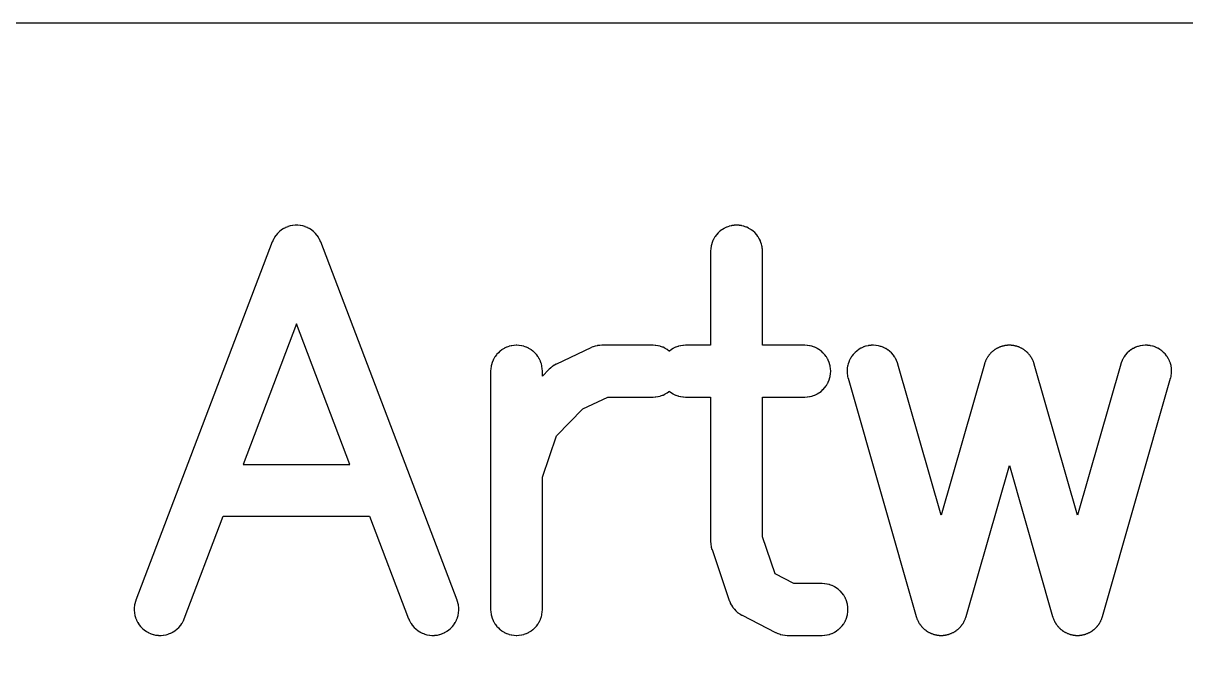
# Model space of a CAD drawing. Header units: inches. Extents: x -0.5 to 10, y -2.4 to 3.9.
# Drawn here: x 2.1384 to 2.2663, y -2.0265 to -1.9552 of the extents above; entities that cross this region are included whole.
import ezdxf

# ---------------------------------------------------------------- set-up
doc = ezdxf.new("R2010")
doc.units = ezdxf.units.IN

msp = doc.modelspace()

# ---------------------------------------------------------------- linework, layer by layer
for points in [[(1.48465, -2.18455), (3.02405, -2.18455), (3.02405, -1.95525), (1.48465, -1.95525)], [(2.160452, -2.00945), (2.176548, -2.00945), (2.180836, -2.020714), (2.180838, -2.020718), (2.180846, -2.020737), (2.180938, -2.020948), (2.180949, -2.020971), (2.18096, -2.020992), (2.181073, -2.021193), (2.181085, -2.021214), (2.181099, -2.021235), (2.181231, -2.021424), (2.181247, -2.021445), (2.181261, -2.021463), (2.181411, -2.021638), (2.181425, -2.021654), (2.181445, -2.021674), (2.181611, -2.021833), (2.18163, -2.021851), (2.181648, -2.021866), (2.181829, -2.022008), (2.181848, -2.022023), (2.181869, -2.022037), (2.182063, -2.022161), (2.182085, -2.022174), (2.182106, -2.022185), (2.182312, -2.02229), (2.182335, -2.022301), (2.182356, -2.02231), (2.182571, -2.022394), (2.182595, -2.022402), (2.182618, -2.022409), (2.18284, -2.022472), (2.182863, -2.022478), (2.182887, -2.022483), (2.183114, -2.022523), (2.183141, -2.022527), (2.183163, -2.02253), (2.183393, -2.022547), (2.183417, -2.022549), (2.183442, -2.022549), (2.183673, -2.022544), (2.183693, -2.022543), (2.183722, -2.022541), (2.183951, -2.022514), (2.183978, -2.02251), (2.183999, -2.022505), (2.184224, -2.022456), (2.184249, -2.02245), (2.184272, -2.022443), (2.184491, -2.022372), (2.184509, -2.022365), (2.184537, -2.022354), (2.184748, -2.022262), (2.184771, -2.022251), (2.184792, -2.02224), (2.184993, -2.022127), (2.185014, -2.022115), (2.185035, -2.022101), (2.185224, -2.021969), (2.185245, -2.021953), (2.185263, -2.021939), (2.185438, -2.021789), (2.185454, -2.021775), (2.185474, -2.021755), (2.185633, -2.021589), (2.185651, -2.02157), (2.185666, -2.021552), (2.185808, -2.021371), (2.185823, -2.021352), (2.185837, -2.021331), (2.185961, -2.021137), (2.185974, -2.021115), (2.185985, -2.021094), (2.18609, -2.020888), (2.186101, -2.020865), (2.18611, -2.020844), (2.186194, -2.020629), (2.186202, -2.020605), (2.186209, -2.020582), (2.186272, -2.02036), (2.186278, -2.020337), (2.186283, -2.020313), (2.186323, -2.020086), (2.186327, -2.020059), (2.18633, -2.020037), (2.186347, -2.019807), (2.186349, -2.019783), (2.186349, -2.019758), (2.186344, -2.019527), (2.186343, -2.019507), (2.186341, -2.019478), (2.186314, -2.019249), (2.18631, -2.019222), (2.186305, -2.019201), (2.186256, -2.018976), (2.18625, -2.018951), (2.186243, -2.018928), (2.186172, -2.018709), (2.186168, -2.0187), (2.186164, -2.018686), (2.171164, -1.979286), (2.17116, -1.979278), (2.171154, -1.979264), (2.171064, -1.979056), (2.171054, -1.979034), (2.171042, -1.979013), (2.170932, -1.978814), (2.170919, -1.978794), (2.170906, -1.978773), (2.170777, -1.978587), (2.170765, -1.978571), (2.170748, -1.978549), (2.170601, -1.978375), (2.170588, -1.97836), (2.170568, -1.97834), (2.170406, -1.978182), (2.170389, -1.978166), (2.17037, -1.97815), (2.170193, -1.978008), (2.170172, -1.977992), (2.170154, -1.977979), (2.169964, -1.977855), (2.169944, -1.977843), (2.169922, -1.977831), (2.169721, -1.977726), (2.169702, -1.977716), (2.169678, -1.977705), (2.169468, -1.97762), (2.169445, -1.977611), (2.169422, -1.977604), (2.169205, -1.977539), (2.169181, -1.977532), (2.169158, -1.977527), (2.168935, -1.977484), (2.168911, -1.97748), (2.168887, -1.977477), (2.168662, -1.977455), (2.168639, -1.977453), (2.168613, -1.977453), (2.168387, -1.977453), (2.168361, -1.977453), (2.168338, -1.977455), (2.168113, -1.977477), (2.168089, -1.97748), (2.168065, -1.977484), (2.167842, -1.977527), (2.167819, -1.977532), (2.167795, -1.977539), (2.167578, -1.977604), (2.167555, -1.977611), (2.167532, -1.97762), (2.167322, -1.977705), (2.167298, -1.977716), (2.167279, -1.977726), (2.167078, -1.977831), (2.167056, -1.977843), (2.167036, -1.977855), (2.166846, -1.977979), (2.166828, -1.977992), (2.166807, -1.978008), (2.16663, -1.97815), (2.166611, -1.978166), (2.166594, -1.978182), (2.166432, -1.97834), (2.166412, -1.97836), (2.166399, -1.978375), (2.166252, -1.978549), (2.166235, -1.978571), (2.166223, -1.978587), (2.166094, -1.978773), (2.166081, -1.978794), (2.166068, -1.978814), (2.165958, -1.979013), (2.165946, -1.979034), (2.165936, -1.979056), (2.165846, -1.979264), (2.16584, -1.979278), (2.165836, -1.979286), (2.150836, -2.018686), (2.150832, -2.0187), (2.150828, -2.018709), (2.150757, -2.018928), (2.15075, -2.018951), (2.150744, -2.018976), (2.150695, -2.019201), (2.15069, -2.019222), (2.150686, -2.019249), (2.150659, -2.019478), (2.150657, -2.019507), (2.150656, -2.019527), (2.150651, -2.019758), (2.150651, -2.019783), (2.150653, -2.019807), (2.15067, -2.020037), (2.150673, -2.020059), (2.150677, -2.020086), (2.150717, -2.020313), (2.150722, -2.020337), (2.150728, -2.02036), (2.150791, -2.020582), (2.150798, -2.020605), (2.150806, -2.020629), (2.15089, -2.020844), (2.150899, -2.020865), (2.15091, -2.020888), (2.151015, -2.021094), (2.151026, -2.021115), (2.151039, -2.021137), (2.151163, -2.021331), (2.151177, -2.021352), (2.151192, -2.021371), (2.151334, -2.021552), (2.151349, -2.02157), (2.151367, -2.021589), (2.151526, -2.021755), (2.151546, -2.021775), (2.151562, -2.021789), (2.151737, -2.021939), (2.151755, -2.021953), (2.151776, -2.021969), (2.151965, -2.022101), (2.151986, -2.022115), (2.152007, -2.022127), (2.152208, -2.02224), (2.152229, -2.022251), (2.152252, -2.022262), (2.152463, -2.022354), (2.152491, -2.022365), (2.152509, -2.022372), (2.152728, -2.022443), (2.152751, -2.02245), (2.152776, -2.022456), (2.153001, -2.022505), (2.153022, -2.02251), (2.153049, -2.022514), (2.153278, -2.022541), (2.153307, -2.022543), (2.153327, -2.022544), (2.153558, -2.022549), (2.153583, -2.022549), (2.153607, -2.022547), (2.153837, -2.02253), (2.153859, -2.022527), (2.153886, -2.022523), (2.154113, -2.022483), (2.154137, -2.022478), (2.15416, -2.022472), (2.154382, -2.022409), (2.154405, -2.022402), (2.154429, -2.022394), (2.154644, -2.02231), (2.154665, -2.022301), (2.154688, -2.02229), (2.154894, -2.022185), (2.154915, -2.022174), (2.154937, -2.022161), (2.155131, -2.022037), (2.155152, -2.022023), (2.155171, -2.022008), (2.155352, -2.021866), (2.15537, -2.021851), (2.155389, -2.021833), (2.155555, -2.021674), (2.155575, -2.021654), (2.155589, -2.021638), (2.155739, -2.021463), (2.155753, -2.021445), (2.155769, -2.021424), (2.155901, -2.021235), (2.155915, -2.021214), (2.155927, -2.021193), (2.15604, -2.020992), (2.156051, -2.020971), (2.156062, -2.020948), (2.156154, -2.020737), (2.156162, -2.020718), (2.156164, -2.020714)], [(2.19555, -2.00517), (2.197092, -2.000626), (2.199984, -1.997656), (2.202741, -1.99635), (2.2077, -1.99635), (2.20771, -1.99635), (2.207725, -1.996349), (2.207955, -1.996338), (2.207981, -1.996336), (2.208004, -1.996333), (2.208232, -1.996299), (2.208255, -1.996296), (2.20828, -1.99629), (2.208504, -1.996234), (2.20853, -1.996227), (2.208551, -1.99622), (2.208768, -1.996142), (2.208792, -1.996133), (2.208813, -1.996123), (2.209022, -1.996025), (2.209044, -1.996013), (2.209065, -1.996001), (2.209263, -1.995883), (2.209286, -1.995868), (2.209303, -1.995856), (2.209489, -1.995718), (2.2095, -1.995709), (2.209511, -1.995718), (2.209697, -1.995856), (2.209714, -1.995868), (2.209737, -1.995883), (2.209935, -1.996001), (2.209956, -1.996013), (2.209978, -1.996025), (2.210187, -1.996123), (2.210208, -1.996133), (2.210232, -1.996142), (2.210449, -1.99622), (2.21047, -1.996227), (2.210496, -1.996234), (2.21072, -1.99629), (2.210745, -1.996296), (2.210768, -1.996299), (2.210996, -1.996333), (2.211019, -1.996336), (2.211045, -1.996338), (2.211275, -1.996349), (2.21129, -1.99635), (2.2113, -1.99635), (2.21405, -1.99635), (2.21405, -2.0122), (2.21405, -2.012209), (2.214051, -2.012227), (2.214065, -2.012483), (2.214067, -2.01251), (2.214067, -2.01251), (2.214071, -2.012537), (2.214112, -2.01279), (2.214118, -2.012819), (2.214118, -2.012819), (2.214124, -2.012843), (2.214193, -2.01309), (2.214197, -2.013102), (2.214201, -2.013116), (2.216101, -2.018716), (2.216107, -2.018732), (2.216109, -2.018738), (2.216192, -2.018948), (2.216203, -2.018974), (2.216212, -2.018992), (2.216314, -2.019194), (2.216327, -2.019217), (2.216338, -2.019235), (2.21646, -2.019426), (2.216473, -2.019445), (2.216488, -2.019465), (2.216627, -2.019643), (2.216642, -2.019662), (2.216658, -2.019679), (2.216814, -2.019843), (2.216828, -2.019857), (2.216848, -2.019876), (2.217019, -2.020024), (2.217034, -2.020037), (2.217057, -2.020054), (2.217241, -2.020185), (2.217261, -2.020199), (2.217281, -2.020211), (2.217477, -2.020324), (2.217486, -2.020329), (2.217498, -2.020335), (2.221198, -2.022235), (2.221216, -2.022244), (2.221219, -2.022246), (2.221422, -2.022338), (2.221442, -2.022346), (2.221466, -2.022355), (2.221677, -2.022428), (2.221703, -2.022436), (2.221723, -2.022441), (2.221939, -2.022494), (2.221962, -2.022499), (2.221986, -2.022503), (2.222206, -2.022534), (2.22223, -2.022537), (2.222254, -2.022539), (2.222476, -2.022549), (2.222489, -2.02255), (2.2225, -2.02255), (2.2263, -2.02255), (2.22631, -2.02255), (2.226325, -2.022549), (2.226555, -2.022538), (2.226581, -2.022536), (2.226604, -2.022533), (2.226832, -2.022499), (2.226855, -2.022496), (2.22688, -2.02249), (2.227104, -2.022434), (2.22713, -2.022427), (2.227151, -2.02242), (2.227368, -2.022342), (2.227392, -2.022333), (2.227413, -2.022323), (2.227622, -2.022225), (2.227644, -2.022213), (2.227665, -2.022201), (2.227863, -2.022083), (2.227886, -2.022068), (2.227903, -2.022056), (2.228089, -2.021918), (2.22811, -2.021902), (2.228127, -2.021887), (2.228297, -2.021732), (2.228315, -2.021715), (2.228332, -2.021697), (2.228487, -2.021527), (2.228502, -2.02151), (2.228518, -2.021489), (2.228656, -2.021303), (2.228668, -2.021286), (2.228683, -2.021263), (2.228801, -2.021065), (2.228813, -2.021044), (2.228825, -2.021022), (2.228923, -2.020813), (2.228933, -2.020792), (2.228942, -2.020768), (2.22902, -2.020551), (2.229027, -2.02053), (2.229034, -2.020504), (2.22909, -2.02028), (2.229096, -2.020255), (2.229099, -2.020232), (2.229133, -2.020004), (2.229136, -2.019981), (2.229138, -2.019955), (2.229149, -2.019725), (2.22915, -2.0197), (2.229149, -2.019675), (2.229138, -2.019445), (2.229136, -2.019419), (2.229133, -2.019396), (2.229099, -2.019168), (2.229096, -2.019145), (2.22909, -2.01912), (2.229034, -2.018896), (2.229027, -2.01887), (2.22902, -2.018849), (2.228942, -2.018632), (2.228933, -2.018608), (2.228923, -2.018587), (2.228825, -2.018378), (2.228813, -2.018356), (2.228801, -2.018335), (2.228683, -2.018137), (2.228668, -2.018114), (2.228656, -2.018097), (2.228518, -2.017911), (2.228502, -2.01789), (2.228487, -2.017873), (2.228332, -2.017703), (2.228315, -2.017685), (2.228297, -2.017668), (2.228127, -2.017513), (2.22811, -2.017498), (2.228089, -2.017482), (2.227903, -2.017344), (2.227886, -2.017332), (2.227863, -2.017317), (2.227665, -2.017199), (2.227644, -2.017187), (2.227622, -2.017175), (2.227413, -2.017077), (2.227392, -2.017067), (2.227368, -2.017058), (2.227151, -2.01698), (2.22713, -2.016973), (2.227104, -2.016966), (2.22688, -2.01691), (2.226855, -2.016904), (2.226832, -2.016901), (2.226604, -2.016867), (2.226581, -2.016864), (2.226555, -2.016862), (2.226325, -2.016851), (2.22631, -2.01685), (2.2263, -2.01685), (2.223189, -2.01685), (2.221128, -2.015792), (2.21975, -2.01173), (2.21975, -1.99635), (2.2244, -1.99635), (2.22441, -1.99635), (2.224425, -1.996349), (2.224655, -1.996338), (2.224681, -1.996336), (2.224704, -1.996333), (2.224932, -1.996299), (2.224955, -1.996296), (2.22498, -1.99629), (2.225204, -1.996234), (2.22523, -1.996227), (2.225251, -1.99622), (2.225468, -1.996142), (2.225492, -1.996133), (2.225513, -1.996123), (2.225722, -1.996025), (2.225744, -1.996013), (2.225765, -1.996001), (2.225963, -1.995883), (2.225986, -1.995868), (2.226003, -1.995856), (2.226189, -1.995718), (2.22621, -1.995702), (2.226227, -1.995687), (2.226397, -1.995532), (2.226415, -1.995515), (2.226432, -1.995497), (2.226587, -1.995327), (2.226602, -1.99531), (2.226618, -1.995289), (2.226756, -1.995103), (2.226768, -1.995086), (2.226783, -1.995063), (2.226901, -1.994865), (2.226913, -1.994844), (2.226925, -1.994822), (2.227023, -1.994613), (2.227033, -1.994592), (2.227042, -1.994568), (2.22712, -1.994351), (2.227127, -1.99433), (2.227134, -1.994304), (2.22719, -1.99408), (2.227196, -1.994055), (2.227199, -1.994032), (2.227233, -1.993804), (2.227236, -1.993781), (2.227238, -1.993755), (2.227249, -1.993525), (2.22725, -1.9935), (2.227249, -1.993475), (2.227238, -1.993245), (2.227236, -1.993219), (2.227233, -1.993196), (2.227199, -1.992968), (2.227196, -1.992945), (2.22719, -1.99292), (2.227134, -1.992696), (2.227127, -1.99267), (2.22712, -1.992649), (2.227042, -1.992432), (2.227033, -1.992408), (2.227023, -1.992387), (2.226925, -1.992178), (2.226913, -1.992156), (2.226901, -1.992135), (2.226783, -1.991937), (2.226768, -1.991914), (2.226756, -1.991897), (2.226618, -1.991711), (2.226602, -1.99169), (2.226587, -1.991673), (2.226432, -1.991503), (2.226415, -1.991485), (2.226397, -1.991468), (2.226227, -1.991313), (2.22621, -1.991298), (2.226189, -1.991282), (2.226003, -1.991144), (2.225986, -1.991132), (2.225963, -1.991117), (2.225765, -1.990999), (2.225744, -1.990987), (2.225722, -1.990975), (2.225513, -1.990877), (2.225492, -1.990867), (2.225468, -1.990858), (2.225251, -1.99078), (2.22523, -1.990773), (2.225204, -1.990766), (2.22498, -1.99071), (2.224955, -1.990704), (2.224932, -1.990701), (2.224704, -1.990667), (2.224681, -1.990664), (2.224655, -1.990662), (2.224425, -1.990651), (2.22441, -1.99065), (2.2244, -1.99065), (2.21975, -1.99065), (2.21975, -1.9803), (2.21975, -1.98029), (2.219749, -1.980275), (2.219738, -1.980045), (2.219736, -1.980019), (2.219733, -1.979996), (2.219699, -1.979768), (2.219696, -1.979745), (2.21969, -1.97972), (2.219634, -1.979496), (2.219627, -1.97947), (2.21962, -1.979449), (2.219542, -1.979232), (2.219533, -1.979208), (2.219523, -1.979187), (2.219425, -1.978978), (2.219413, -1.978956), (2.219401, -1.978935), (2.219283, -1.978737), (2.219268, -1.978714), (2.219256, -1.978697), (2.219118, -1.978511), (2.219102, -1.97849), (2.219087, -1.978473), (2.218932, -1.978303), (2.218915, -1.978285), (2.218897, -1.978268), (2.218727, -1.978113), (2.21871, -1.978098), (2.218689, -1.978082), (2.218503, -1.977944), (2.218486, -1.977932), (2.218463, -1.977917), (2.218265, -1.977799), (2.218244, -1.977787), (2.218222, -1.977775), (2.218013, -1.977677), (2.217992, -1.977667), (2.217968, -1.977658), (2.217751, -1.97758), (2.21773, -1.977573), (2.217704, -1.977566), (2.21748, -1.97751), (2.217455, -1.977504), (2.217432, -1.977501), (2.217204, -1.977467), (2.217181, -1.977464), (2.217155, -1.977462), (2.216925, -1.977451), (2.2169, -1.97745), (2.216875, -1.977451), (2.216645, -1.977462), (2.216619, -1.977464), (2.216596, -1.977467), (2.216368, -1.977501), (2.216345, -1.977504), (2.21632, -1.97751), (2.216096, -1.977566), (2.21607, -1.977573), (2.216049, -1.97758), (2.215832, -1.977658), (2.215808, -1.977667), (2.215787, -1.977677), (2.215578, -1.977775), (2.215556, -1.977787), (2.215535, -1.977799), (2.215337, -1.977917), (2.215314, -1.977932), (2.215297, -1.977944), (2.215111, -1.978082), (2.21509, -1.978098), (2.215073, -1.978113), (2.214903, -1.978268), (2.214885, -1.978285), (2.214868, -1.978303), (2.214713, -1.978473), (2.214698, -1.97849), (2.214682, -1.978511), (2.214544, -1.978697), (2.214532, -1.978714), (2.214517, -1.978737), (2.214399, -1.978935), (2.214387, -1.978956), (2.214375, -1.978978), (2.214277, -1.979187), (2.214267, -1.979208), (2.214258, -1.979232), (2.21418, -1.979449), (2.214173, -1.97947), (2.214166, -1.979496), (2.21411, -1.97972), (2.214104, -1.979745), (2.214101, -1.979768), (2.214067, -1.979996), (2.214064, -1.980019), (2.214062, -1.980045), (2.214051, -1.980275), (2.21405, -1.98029), (2.21405, -1.9803), (2.21405, -1.99065), (2.2113, -1.99065), (2.21129, -1.99065), (2.211275, -1.990651), (2.211045, -1.990662), (2.211019, -1.990664), (2.210996, -1.990667), (2.210768, -1.990701), (2.210745, -1.990704), (2.21072, -1.99071), (2.210496, -1.990766), (2.21047, -1.990773), (2.210449, -1.99078), (2.210232, -1.990858), (2.210208, -1.990867), (2.210187, -1.990877), (2.209978, -1.990975), (2.209956, -1.990987), (2.209935, -1.990999), (2.209737, -1.991117), (2.209714, -1.991132), (2.209697, -1.991144), (2.209511, -1.991282), (2.2095, -1.991291), (2.209489, -1.991282), (2.209303, -1.991144), (2.209286, -1.991132), (2.209263, -1.991117), (2.209065, -1.990999), (2.209044, -1.990987), (2.209022, -1.990975), (2.208813, -1.990877), (2.208792, -1.990867), (2.208768, -1.990858), (2.208551, -1.99078), (2.20853, -1.990773), (2.208504, -1.990766), (2.20828, -1.99071), (2.208255, -1.990704), (2.208232, -1.990701), (2.208004, -1.990667), (2.207981, -1.990664), (2.207955, -1.990662), (2.207725, -1.990651), (2.20771, -1.99065), (2.2077, -1.99065), (2.2021, -1.99065), (2.202089, -1.99065), (2.202078, -1.99065), (2.20187, -1.99066), (2.201847, -1.990661), (2.201826, -1.990664), (2.20162, -1.990691), (2.201596, -1.990695), (2.201577, -1.990699), (2.201374, -1.990744), (2.201353, -1.99075), (2.201331, -1.990756), (2.201133, -1.990819), (2.201111, -1.990827), (2.201092, -1.990835), (2.2009, -1.990915), (2.200889, -1.99092), (2.20088, -1.990924), (2.19708, -1.992724), (2.19707, -1.992729), (2.19706, -1.992734), (2.196875, -1.992832), (2.196853, -1.992845), (2.196837, -1.992855), (2.196661, -1.992969), (2.196645, -1.99298), (2.196625, -1.992995), (2.19646, -1.993124), (2.196442, -1.993139), (2.196426, -1.993153), (2.196274, -1.993296), (2.196268, -1.993301), (2.196258, -1.993312), (2.19555, -1.994039), (2.19555, -1.9935), (2.19555, -1.99349), (2.195549, -1.993475), (2.195538, -1.993245), (2.195536, -1.993219), (2.195533, -1.993196), (2.195499, -1.992968), (2.195496, -1.992945), (2.19549, -1.99292), (2.195434, -1.992696), (2.195427, -1.99267), (2.19542, -1.992649), (2.195342, -1.992432), (2.195333, -1.992408), (2.195323, -1.992387), (2.195225, -1.992178), (2.195213, -1.992156), (2.195201, -1.992135), (2.195083, -1.991937), (2.195068, -1.991914), (2.195056, -1.991897), (2.194918, -1.991711), (2.194902, -1.99169), (2.194887, -1.991673), (2.194732, -1.991503), (2.194715, -1.991485), (2.194697, -1.991468), (2.194527, -1.991313), (2.19451, -1.991298), (2.194489, -1.991282), (2.194303, -1.991144), (2.194286, -1.991132), (2.194263, -1.991117), (2.194065, -1.990999), (2.194044, -1.990987), (2.194022, -1.990975), (2.193813, -1.990877), (2.193792, -1.990867), (2.193768, -1.990858), (2.193551, -1.99078), (2.19353, -1.990773), (2.193504, -1.990766), (2.19328, -1.99071), (2.193255, -1.990704), (2.193232, -1.990701), (2.193004, -1.990667), (2.192981, -1.990664), (2.192955, -1.990662), (2.192725, -1.990651), (2.1927, -1.99065), (2.192675, -1.990651), (2.192445, -1.990662), (2.192419, -1.990664), (2.192396, -1.990667), (2.192168, -1.990701), (2.192145, -1.990704), (2.19212, -1.99071), (2.191896, -1.990766), (2.19187, -1.990773), (2.191849, -1.99078), (2.191632, -1.990858), (2.191608, -1.990867), (2.191587, -1.990877), (2.191378, -1.990975), (2.191356, -1.990987), (2.191335, -1.990999), (2.191137, -1.991117), (2.191114, -1.991132), (2.191097, -1.991144), (2.190911, -1.991282), (2.19089, -1.991298), (2.190873, -1.991313), (2.190703, -1.991468), (2.190685, -1.991485), (2.190668, -1.991503), (2.190513, -1.991673), (2.190498, -1.99169), (2.190482, -1.991711), (2.190344, -1.991897), (2.190332, -1.991914), (2.190317, -1.991937), (2.190199, -1.992135), (2.190187, -1.992156), (2.190175, -1.992178), (2.190077, -1.992387), (2.190067, -1.992408), (2.190058, -1.992432), (2.18998, -1.992649), (2.189973, -1.99267), (2.189966, -1.992696), (2.18991, -1.99292), (2.189904, -1.992945), (2.189901, -1.992968), (2.189867, -1.993196), (2.189864, -1.993219), (2.189862, -1.993245), (2.189851, -1.993475), (2.18985, -1.99349), (2.18985, -1.9935), (2.18985, -2.0197), (2.18985, -2.01971), (2.189851, -2.019725), (2.189862, -2.019955), (2.189864, -2.019981), (2.189867, -2.020004), (2.189901, -2.020232), (2.189904, -2.020255), (2.18991, -2.02028), (2.189966, -2.020504), (2.189973, -2.02053), (2.18998, -2.020551), (2.190058, -2.020768), (2.190067, -2.020792), (2.190077, -2.020813), (2.190175, -2.021022), (2.190187, -2.021044), (2.190199, -2.021065), (2.190317, -2.021263), (2.190332, -2.021286), (2.190344, -2.021303), (2.190482, -2.021489), (2.190498, -2.02151), (2.190513, -2.021527), (2.190668, -2.021697), (2.190685, -2.021715), (2.190703, -2.021732), (2.190873, -2.021887), (2.19089, -2.021902), (2.190911, -2.021918), (2.191097, -2.022056), (2.191114, -2.022068), (2.191137, -2.022083), (2.191335, -2.022201), (2.191356, -2.022213), (2.191378, -2.022225), (2.191587, -2.022323), (2.191608, -2.022333), (2.191632, -2.022342), (2.191849, -2.02242), (2.19187, -2.022427), (2.191896, -2.022434), (2.19212, -2.02249), (2.192145, -2.022496), (2.192168, -2.022499), (2.192396, -2.022533), (2.192419, -2.022536), (2.192445, -2.022538), (2.192675, -2.022549), (2.1927, -2.02255), (2.192725, -2.022549), (2.192955, -2.022538), (2.192981, -2.022536), (2.193004, -2.022533), (2.193232, -2.022499), (2.193255, -2.022496), (2.19328, -2.02249), (2.193504, -2.022434), (2.19353, -2.022427), (2.193551, -2.02242), (2.193768, -2.022342), (2.193792, -2.022333), (2.193813, -2.022323), (2.194022, -2.022225), (2.194044, -2.022213), (2.194065, -2.022201), (2.194263, -2.022083), (2.194286, -2.022068), (2.194303, -2.022056), (2.194489, -2.021918), (2.19451, -2.021902), (2.194527, -2.021887), (2.194697, -2.021732), (2.194715, -2.021715), (2.194732, -2.021697), (2.194887, -2.021527), (2.194902, -2.02151), (2.194918, -2.021489), (2.195056, -2.021303), (2.195068, -2.021286), (2.195083, -2.021263), (2.195201, -2.021065), (2.195213, -2.021044), (2.195225, -2.021022), (2.195323, -2.020813), (2.195333, -2.020792), (2.195342, -2.020768), (2.19542, -2.020551), (2.195427, -2.02053), (2.195434, -2.020504), (2.19549, -2.02028), (2.195496, -2.020255), (2.195499, -2.020232), (2.195533, -2.020004), (2.195536, -2.019981), (2.195538, -2.019955), (2.195549, -2.019725), (2.19555, -2.01971), (2.19555, -2.0197)], [(2.174378, -2.00375), (2.1685, -1.98831), (2.162622, -2.00375)], [(2.236674, -2.020527), (2.236679, -2.020547), (2.236685, -2.020566), (2.236694, -2.020593), (2.236719, -2.020659), (2.236742, -2.020726), (2.236749, -2.020747), (2.23676, -2.020772), (2.236768, -2.02079), (2.236775, -2.020809), (2.236785, -2.020832), (2.236795, -2.020854), (2.236826, -2.020917), (2.236855, -2.020982), (2.236866, -2.021005), (2.236877, -2.021025), (2.236888, -2.021043), (2.236897, -2.021061), (2.236906, -2.02108), (2.23692, -2.021104), (2.236958, -2.021164), (2.236993, -2.021225), (2.237006, -2.021246), (2.23702, -2.021266), (2.237031, -2.021283), (2.237042, -2.0213), (2.237056, -2.02132), (2.23707, -2.02134), (2.237113, -2.021396), (2.237154, -2.021454), (2.237168, -2.021473), (2.237185, -2.021492), (2.237198, -2.021507), (2.23721, -2.021523), (2.237224, -2.021541), (2.237242, -2.021561), (2.23729, -2.021612), (2.237337, -2.021665), (2.237351, -2.021681), (2.237371, -2.021701), (2.237386, -2.021714), (2.237399, -2.021729), (2.237419, -2.021749), (2.237435, -2.021763), (2.237488, -2.02181), (2.237539, -2.021858), (2.237559, -2.021876), (2.237577, -2.02189), (2.237593, -2.021902), (2.237608, -2.021915), (2.237627, -2.021932), (2.237646, -2.021946), (2.237704, -2.021987), (2.23776, -2.02203), (2.23778, -2.022044), (2.2378, -2.022058), (2.237817, -2.022069), (2.237834, -2.02208), (2.237854, -2.022094), (2.237875, -2.022107), (2.237936, -2.022142), (2.237996, -2.02218), (2.23802, -2.022194), (2.238039, -2.022203), (2.238057, -2.022212), (2.238075, -2.022223), (2.238095, -2.022234), (2.238118, -2.022245), (2.238183, -2.022274), (2.238246, -2.022305), (2.238268, -2.022315), (2.238291, -2.022325), (2.23831, -2.022332), (2.238328, -2.02234), (2.238353, -2.022351), (2.238374, -2.022358), (2.238441, -2.022381), (2.238507, -2.022406), (2.238534, -2.022415), (2.238553, -2.022421), (2.238573, -2.022426), (2.238592, -2.022433), (2.238615, -2.02244), (2.238639, -2.022446), (2.238708, -2.022462), (2.238776, -2.02248), (2.238797, -2.022486), (2.238824, -2.022491), (2.238844, -2.022494), (2.238864, -2.022499), (2.238887, -2.022503), (2.238912, -2.022507), (2.238982, -2.022517), (2.239052, -2.022528), (2.239077, -2.022532), (2.239101, -2.022534), (2.239121, -2.022535), (2.239141, -2.022538), (2.239166, -2.02254), (2.23919, -2.022542), (2.23926, -2.022544), (2.239331, -2.022549), (2.239358, -2.02255), (2.23938, -2.022549), (2.2394, -2.022549), (2.23942, -2.022549), (2.239442, -2.02255), (2.239469, -2.022549), (2.23954, -2.022544), (2.23961, -2.022542), (2.239634, -2.02254), (2.239659, -2.022538), (2.239679, -2.022535), (2.239699, -2.022534), (2.239723, -2.022532), (2.239748, -2.022528), (2.239818, -2.022517), (2.239888, -2.022507), (2.239913, -2.022503), (2.239936, -2.022499), (2.239956, -2.022494), (2.239976, -2.022491), (2.240003, -2.022486), (2.240024, -2.02248), (2.240092, -2.022462), (2.240161, -2.022446), (2.240185, -2.02244), (2.240208, -2.022433), (2.240227, -2.022426), (2.240247, -2.022421), (2.240266, -2.022415), (2.240293, -2.022406), (2.240359, -2.022381), (2.240426, -2.022358), (2.240447, -2.022351), (2.240472, -2.02234), (2.24049, -2.022332), (2.240509, -2.022325), (2.240532, -2.022315), (2.240554, -2.022305), (2.240617, -2.022274), (2.240682, -2.022245), (2.240705, -2.022234), (2.240725, -2.022223), (2.240743, -2.022212), (2.240761, -2.022203), (2.24078, -2.022194), (2.240804, -2.02218), (2.240864, -2.022142), (2.240925, -2.022107), (2.240946, -2.022094), (2.240966, -2.02208), (2.240983, -2.022069), (2.241, -2.022058), (2.24102, -2.022044), (2.24104, -2.02203), (2.241096, -2.021987), (2.241154, -2.021946), (2.241173, -2.021932), (2.241192, -2.021915), (2.241207, -2.021902), (2.241223, -2.02189), (2.241241, -2.021876), (2.241261, -2.021858), (2.241312, -2.02181), (2.241365, -2.021763), (2.241381, -2.021749), (2.241401, -2.021729), (2.241414, -2.021714), (2.241429, -2.021701), (2.241449, -2.021681), (2.241463, -2.021665), (2.24151, -2.021612), (2.241558, -2.021561), (2.241576, -2.021541), (2.24159, -2.021523), (2.241602, -2.021507), (2.241615, -2.021492), (2.241632, -2.021473), (2.241646, -2.021454), (2.241687, -2.021396), (2.24173, -2.02134), (2.241744, -2.02132), (2.241758, -2.0213), (2.241769, -2.021283), (2.24178, -2.021266), (2.241794, -2.021246), (2.241807, -2.021225), (2.241842, -2.021164), (2.24188, -2.021104), (2.241894, -2.02108), (2.241903, -2.021061), (2.241912, -2.021043), (2.241923, -2.021025), (2.241934, -2.021005), (2.241945, -2.020982), (2.241974, -2.020917), (2.242005, -2.020854), (2.242015, -2.020832), (2.242025, -2.020809), (2.242032, -2.02079), (2.24204, -2.020772), (2.242051, -2.020747), (2.242058, -2.020726), (2.242081, -2.020659), (2.242106, -2.020593), (2.242115, -2.020566), (2.242121, -2.020547), (2.242126, -2.020527), (2.242133, -2.020508), (2.242138, -2.020489), (2.24214, -2.020484), (2.2469, -2.003856), (2.25166, -2.020484), (2.251662, -2.020489), (2.251667, -2.020508), (2.251674, -2.020527), (2.251679, -2.020547), (2.251685, -2.020566), (2.251694, -2.020593), (2.251719, -2.020659), (2.251742, -2.020726), (2.251749, -2.020747), (2.25176, -2.020772), (2.251768, -2.02079), (2.251775, -2.020809), (2.251785, -2.020832), (2.251795, -2.020854), (2.251826, -2.020917), (2.251855, -2.020982), (2.251866, -2.021005), (2.251877, -2.021025), (2.251888, -2.021043), (2.251897, -2.021061), (2.251906, -2.02108), (2.25192, -2.021104), (2.251958, -2.021164), (2.251993, -2.021225), (2.252006, -2.021246), (2.25202, -2.021266), (2.252031, -2.021283), (2.252042, -2.0213), (2.252056, -2.02132), (2.25207, -2.02134), (2.252113, -2.021396), (2.252154, -2.021454), (2.252168, -2.021473), (2.252185, -2.021492), (2.252198, -2.021507), (2.25221, -2.021523), (2.252224, -2.021541), (2.252242, -2.021561), (2.25229, -2.021612), (2.252337, -2.021665), (2.252351, -2.021681), (2.252371, -2.021701), (2.252386, -2.021714), (2.252399, -2.021729), (2.252419, -2.021749), (2.252435, -2.021763), (2.252488, -2.02181), (2.252539, -2.021858), (2.252559, -2.021876), (2.252577, -2.02189), (2.252593, -2.021902), (2.252608, -2.021915), (2.252627, -2.021932), (2.252646, -2.021946), (2.252704, -2.021987), (2.25276, -2.02203), (2.25278, -2.022044), (2.2528, -2.022058), (2.252817, -2.022069), (2.252834, -2.02208), (2.252854, -2.022094), (2.252875, -2.022107), (2.252936, -2.022142), (2.252996, -2.02218), (2.25302, -2.022194), (2.253039, -2.022203), (2.253057, -2.022212), (2.253075, -2.022223), (2.253095, -2.022234), (2.253118, -2.022245), (2.253183, -2.022274), (2.253246, -2.022305), (2.253268, -2.022315), (2.253291, -2.022325), (2.25331, -2.022332), (2.253328, -2.02234), (2.253353, -2.022351), (2.253374, -2.022358), (2.253441, -2.022381), (2.253507, -2.022406), (2.253534, -2.022415), (2.253553, -2.022421), (2.253573, -2.022426), (2.253592, -2.022433), (2.253615, -2.02244), (2.253639, -2.022446), (2.253708, -2.022462), (2.253776, -2.02248), (2.253797, -2.022486), (2.253824, -2.022491), (2.253844, -2.022494), (2.253864, -2.022499), (2.253887, -2.022503), (2.253912, -2.022507), (2.253982, -2.022517), (2.254052, -2.022528), (2.254077, -2.022532), (2.254101, -2.022534), (2.254121, -2.022535), (2.254141, -2.022538), (2.254166, -2.02254), (2.25419, -2.022542), (2.25426, -2.022544), (2.254331, -2.022549), (2.254358, -2.02255), (2.25438, -2.022549), (2.2544, -2.022549), (2.25442, -2.022549), (2.254442, -2.02255), (2.254469, -2.022549), (2.25454, -2.022544), (2.25461, -2.022542), (2.254634, -2.02254), (2.254659, -2.022538), (2.254679, -2.022535), (2.254699, -2.022534), (2.254723, -2.022532), (2.254748, -2.022528), (2.254818, -2.022517), (2.254888, -2.022507), (2.254913, -2.022503), (2.254936, -2.022499), (2.254956, -2.022494), (2.254976, -2.022491), (2.255003, -2.022486), (2.255024, -2.02248), (2.255092, -2.022462), (2.255161, -2.022446), (2.255185, -2.02244), (2.255208, -2.022433), (2.255227, -2.022426), (2.255247, -2.022421), (2.255266, -2.022415), (2.255293, -2.022406), (2.255359, -2.022381), (2.255426, -2.022358), (2.255447, -2.022351), (2.255472, -2.02234), (2.25549, -2.022332), (2.255509, -2.022325), (2.255532, -2.022315), (2.255554, -2.022305), (2.255617, -2.022274), (2.255682, -2.022245), (2.255705, -2.022234), (2.255725, -2.022223), (2.255743, -2.022212), (2.255761, -2.022203), (2.25578, -2.022194), (2.255804, -2.02218), (2.255864, -2.022142), (2.255925, -2.022107), (2.255946, -2.022094), (2.255966, -2.02208), (2.255983, -2.022069), (2.256, -2.022058), (2.25602, -2.022044), (2.25604, -2.02203), (2.256096, -2.021987), (2.256154, -2.021946), (2.256173, -2.021932), (2.256192, -2.021915), (2.256207, -2.021902), (2.256223, -2.02189), (2.256241, -2.021876), (2.256261, -2.021858), (2.256312, -2.02181), (2.256365, -2.021763), (2.256381, -2.021749), (2.256401, -2.021729), (2.256414, -2.021714), (2.256429, -2.021701), (2.256449, -2.021681), (2.256463, -2.021665), (2.25651, -2.021612), (2.256558, -2.021561), (2.256576, -2.021541), (2.25659, -2.021523), (2.256602, -2.021507), (2.256615, -2.021492), (2.256632, -2.021473), (2.256646, -2.021454), (2.256687, -2.021396), (2.25673, -2.02134), (2.256744, -2.02132), (2.256758, -2.0213), (2.256769, -2.021283), (2.25678, -2.021266), (2.256794, -2.021246), (2.256807, -2.021225), (2.256842, -2.021164), (2.25688, -2.021104), (2.256894, -2.02108), (2.256903, -2.021061), (2.256912, -2.021043), (2.256923, -2.021025), (2.256934, -2.021005), (2.256945, -2.020982), (2.256974, -2.020917), (2.257005, -2.020854), (2.257015, -2.020832), (2.257025, -2.020809), (2.257032, -2.02079), (2.25704, -2.020772), (2.257051, -2.020747), (2.257058, -2.020726), (2.257081, -2.020659), (2.257106, -2.020593), (2.257115, -2.020566), (2.257121, -2.020547), (2.257126, -2.020527), (2.257133, -2.020508), (2.257138, -2.020489), (2.25714, -2.020484), (2.26464, -1.994284), (2.264641, -1.99428), (2.264646, -1.994261), (2.264699, -1.994036), (2.264703, -1.994013), (2.264707, -1.993988), (2.264738, -1.993759), (2.26474, -1.993734), (2.264742, -1.99371), (2.264749, -1.99348), (2.26475, -1.993458), (2.264749, -1.993431), (2.264734, -1.993201), (2.264732, -1.993177), (2.264728, -1.993152), (2.264691, -1.992924), (2.264686, -1.992897), (2.26468, -1.992876), (2.264621, -1.992653), (2.264615, -1.992634), (2.264606, -1.992607), (2.264525, -1.992391), (2.264515, -1.992368), (2.264505, -1.992346), (2.264403, -1.992139), (2.264394, -1.99212), (2.26438, -1.992096), (2.264258, -1.9919), (2.264244, -1.99188), (2.26423, -1.99186), (2.26409, -1.991677), (2.264076, -1.991659), (2.264058, -1.991639), (2.263901, -1.991471), (2.263881, -1.991451), (2.263865, -1.991437), (2.263692, -1.991285), (2.263673, -1.991268), (2.263654, -1.991254), (2.263466, -1.99112), (2.263446, -1.991106), (2.263425, -1.991093), (2.263225, -1.990977), (2.263205, -1.990966), (2.263182, -1.990955), (2.262972, -1.99086), (2.262947, -1.990849), (2.262926, -1.990842), (2.262708, -1.990767), (2.262685, -1.99076), (2.262661, -1.990754), (2.262436, -1.990701), (2.262413, -1.990697), (2.262388, -1.990693), (2.262159, -1.990662), (2.262134, -1.99066), (2.26211, -1.990658), (2.26188, -1.990651), (2.261858, -1.99065), (2.261831, -1.990651), (2.261601, -1.990666), (2.261577, -1.990668), (2.261552, -1.990672), (2.261324, -1.990709), (2.261297, -1.990714), (2.261276, -1.99072), (2.261053, -1.990779), (2.261034, -1.990785), (2.261007, -1.990794), (2.260791, -1.990875), (2.260768, -1.990885), (2.260746, -1.990895), (2.260539, -1.990997), (2.26052, -1.991006), (2.260496, -1.99102), (2.2603, -1.991142), (2.26028, -1.991156), (2.26026, -1.99117), (2.260077, -1.99131), (2.260059, -1.991324), (2.260039, -1.991342), (2.259871, -1.991499), (2.259851, -1.991519), (2.259837, -1.991535), (2.259685, -1.991708), (2.259668, -1.991727), (2.259654, -1.991746), (2.25952, -1.991934), (2.259506, -1.991954), (2.259493, -1.991975), (2.259377, -1.992175), (2.259366, -1.992195), (2.259355, -1.992218), (2.25926, -1.992428), (2.259249, -1.992453), (2.259242, -1.992474), (2.259167, -1.992692), (2.259162, -1.992711), (2.25916, -1.992716), (2.2544, -2.009344), (2.24964, -1.992716), (2.249638, -1.992711), (2.249633, -1.992692), (2.249626, -1.992673), (2.249621, -1.992653), (2.249615, -1.992634), (2.249606, -1.992607), (2.249581, -1.992541), (2.249558, -1.992474), (2.249551, -1.992453), (2.24954, -1.992428), (2.249532, -1.99241), (2.249525, -1.992391), (2.249515, -1.992368), (2.249505, -1.992346), (2.249474, -1.992283), (2.249445, -1.992218), (2.249434, -1.992195), (2.249423, -1.992175), (2.249412, -1.992157), (2.249403, -1.992139), (2.249394, -1.99212), (2.24938, -1.992096), (2.249342, -1.992036), (2.249307, -1.991975), (2.249294, -1.991954), (2.24928, -1.991934), (2.249269, -1.991917), (2.249258, -1.9919), (2.249244, -1.99188), (2.24923, -1.99186), (2.249187, -1.991804), (2.249146, -1.991746), (2.249132, -1.991727), (2.249115, -1.991708), (2.249102, -1.991693), (2.24909, -1.991677), (2.249076, -1.991659), (2.249058, -1.991639), (2.24901, -1.991588), (2.248963, -1.991535), (2.248949, -1.991519), (2.248929, -1.991499), (2.248914, -1.991486), (2.248901, -1.991471), (2.248881, -1.991451), (2.248865, -1.991437), (2.248812, -1.99139), (2.248761, -1.991342), (2.248741, -1.991324), (2.248723, -1.99131), (2.248707, -1.991298), (2.248692, -1.991285), (2.248673, -1.991268), (2.248654, -1.991254), (2.248596, -1.991213), (2.24854, -1.99117), (2.24852, -1.991156), (2.2485, -1.991142), (2.248483, -1.991131), (2.248466, -1.99112), (2.248446, -1.991106), (2.248425, -1.991093), (2.248364, -1.991058), (2.248304, -1.99102), (2.24828, -1.991006), (2.248261, -1.990997), (2.248243, -1.990988), (2.248225, -1.990977), (2.248205, -1.990966), (2.248182, -1.990955), (2.248117, -1.990926), (2.248054, -1.990895), (2.248032, -1.990885), (2.248009, -1.990875), (2.24799, -1.990868), (2.247972, -1.99086), (2.247947, -1.990849), (2.247926, -1.990842), (2.247859, -1.990819), (2.247793, -1.990794), (2.247766, -1.990785), (2.247747, -1.990779), (2.247727, -1.990774), (2.247708, -1.990767), (2.247685, -1.99076), (2.247661, -1.990754), (2.247592, -1.990738), (2.247524, -1.99072), (2.247503, -1.990714), (2.247476, -1.990709), (2.247456, -1.990706), (2.247436, -1.990701), (2.247413, -1.990697), (2.247388, -1.990693), (2.247318, -1.990683), (2.247248, -1.990672), (2.247223, -1.990668), (2.247199, -1.990666), (2.247179, -1.990665), (2.247159, -1.990662), (2.247134, -1.99066), (2.24711, -1.990658), (2.24704, -1.990656), (2.246969, -1.990651), (2.246942, -1.99065), (2.24692, -1.990651), (2.2469, -1.990651), (2.24688, -1.990651), (2.246858, -1.99065), (2.246831, -1.990651), (2.24676, -1.990656), (2.24669, -1.990658), (2.246666, -1.99066), (2.246641, -1.990662), (2.246621, -1.990665), (2.246601, -1.990666), (2.246577, -1.990668), (2.246552, -1.990672), (2.246482, -1.990683), (2.246412, -1.990693), (2.246387, -1.990697), (2.246364, -1.990701), (2.246344, -1.990706), (2.246324, -1.990709), (2.246297, -1.990714), (2.246276, -1.99072), (2.246208, -1.990738), (2.246139, -1.990754), (2.246115, -1.99076), (2.246092, -1.990767), (2.246073, -1.990774), (2.246053, -1.990779), (2.246034, -1.990785), (2.246007, -1.990794), (2.245941, -1.990819), (2.245874, -1.990842), (2.245853, -1.990849), (2.245828, -1.99086), (2.24581, -1.990868), (2.245791, -1.990875), (2.245768, -1.990885), (2.245746, -1.990895), (2.245683, -1.990926), (2.245618, -1.990955), (2.245595, -1.990966), (2.245575, -1.990977), (2.245557, -1.990988), (2.245539, -1.990997), (2.24552, -1.991006), (2.245496, -1.99102), (2.245436, -1.991058), (2.245375, -1.991093), (2.245354, -1.991106), (2.245334, -1.99112), (2.245317, -1.991131), (2.2453, -1.991142), (2.24528, -1.991156), (2.24526, -1.99117), (2.245204, -1.991213), (2.245146, -1.991254), (2.245127, -1.991268), (2.245108, -1.991285), (2.245093, -1.991298), (2.245077, -1.99131), (2.245059, -1.991324), (2.245039, -1.991342), (2.244988, -1.99139), (2.244935, -1.991437), (2.244919, -1.991451), (2.244899, -1.991471), (2.244886, -1.991486), (2.244871, -1.991499), (2.244851, -1.991519), (2.244837, -1.991535), (2.24479, -1.991588), (2.244742, -1.991639), (2.244724, -1.991659), (2.24471, -1.991677), (2.244698, -1.991693), (2.244685, -1.991708), (2.244668, -1.991727), (2.244654, -1.991746), (2.244613, -1.991804), (2.24457, -1.99186), (2.244556, -1.99188), (2.244542, -1.9919), (2.244531, -1.991917), (2.24452, -1.991934), (2.244506, -1.991954), (2.244493, -1.991975), (2.244458, -1.992036), (2.24442, -1.992096), (2.244406, -1.99212), (2.244397, -1.992139), (2.244388, -1.992157), (2.244377, -1.992175), (2.244366, -1.992195), (2.244355, -1.992218), (2.244326, -1.992283), (2.244295, -1.992346), (2.244285, -1.992368), (2.244275, -1.992391), (2.244268, -1.99241), (2.24426, -1.992428), (2.244249, -1.992453), (2.244242, -1.992474), (2.244219, -1.992541), (2.244194, -1.992607), (2.244185, -1.992634), (2.244179, -1.992653), (2.244174, -1.992673), (2.244167, -1.992692), (2.244162, -1.992711), (2.24416, -1.992716), (2.2394, -2.009344), (2.23464, -1.992716), (2.234638, -1.992711), (2.234633, -1.992692), (2.234558, -1.992474), (2.234551, -1.992453), (2.23454, -1.992428), (2.234445, -1.992218), (2.234434, -1.992195), (2.234423, -1.992175), (2.234307, -1.991975), (2.234294, -1.991954), (2.23428, -1.991934), (2.234146, -1.991746), (2.234132, -1.991727), (2.234115, -1.991708), (2.233963, -1.991535), (2.233949, -1.991519), (2.233929, -1.991499), (2.233761, -1.991342), (2.233741, -1.991324), (2.233723, -1.99131), (2.23354, -1.99117), (2.23352, -1.991156), (2.2335, -1.991142), (2.233304, -1.99102), (2.23328, -1.991006), (2.233261, -1.990997), (2.233054, -1.990895), (2.233032, -1.990885), (2.233009, -1.990875), (2.232793, -1.990794), (2.232766, -1.990785), (2.232747, -1.990779), (2.232524, -1.99072), (2.232503, -1.990714), (2.232476, -1.990709), (2.232248, -1.990672), (2.232223, -1.990668), (2.232199, -1.990666), (2.231969, -1.990651), (2.231942, -1.99065), (2.23192, -1.990651), (2.23169, -1.990658), (2.231666, -1.99066), (2.231641, -1.990662), (2.231412, -1.990693), (2.231387, -1.990697), (2.231364, -1.990701), (2.231139, -1.990754), (2.231115, -1.99076), (2.231092, -1.990767), (2.230874, -1.990842), (2.230853, -1.990849), (2.230828, -1.99086), (2.230618, -1.990955), (2.230595, -1.990966), (2.230575, -1.990977), (2.230375, -1.991093), (2.230354, -1.991106), (2.230334, -1.99112), (2.230146, -1.991254), (2.230127, -1.991268), (2.230108, -1.991285), (2.229935, -1.991437), (2.229919, -1.991451), (2.229899, -1.991471), (2.229742, -1.991639), (2.229724, -1.991659), (2.22971, -1.991677), (2.22957, -1.99186), (2.229556, -1.99188), (2.229542, -1.9919), (2.22942, -1.992096), (2.229406, -1.99212), (2.229397, -1.992139), (2.229295, -1.992346), (2.229285, -1.992368), (2.229275, -1.992391), (2.229194, -1.992607), (2.229185, -1.992634), (2.229179, -1.992653), (2.22912, -1.992876), (2.229114, -1.992897), (2.229109, -1.992924), (2.229072, -1.993152), (2.229068, -1.993177), (2.229066, -1.993201), (2.229051, -1.993431), (2.22905, -1.993458), (2.229051, -1.99348), (2.229058, -1.99371), (2.22906, -1.993734), (2.229062, -1.993759), (2.229093, -1.993988), (2.229097, -1.994013), (2.229101, -1.994036), (2.229154, -1.994261), (2.229159, -1.99428), (2.22916, -1.994284), (2.23666, -2.020484), (2.236662, -2.020489), (2.236667, -2.020508)]]:
    msp.add_lwpolyline(points, close=True)

doc.saveas('drawing.dxf')
